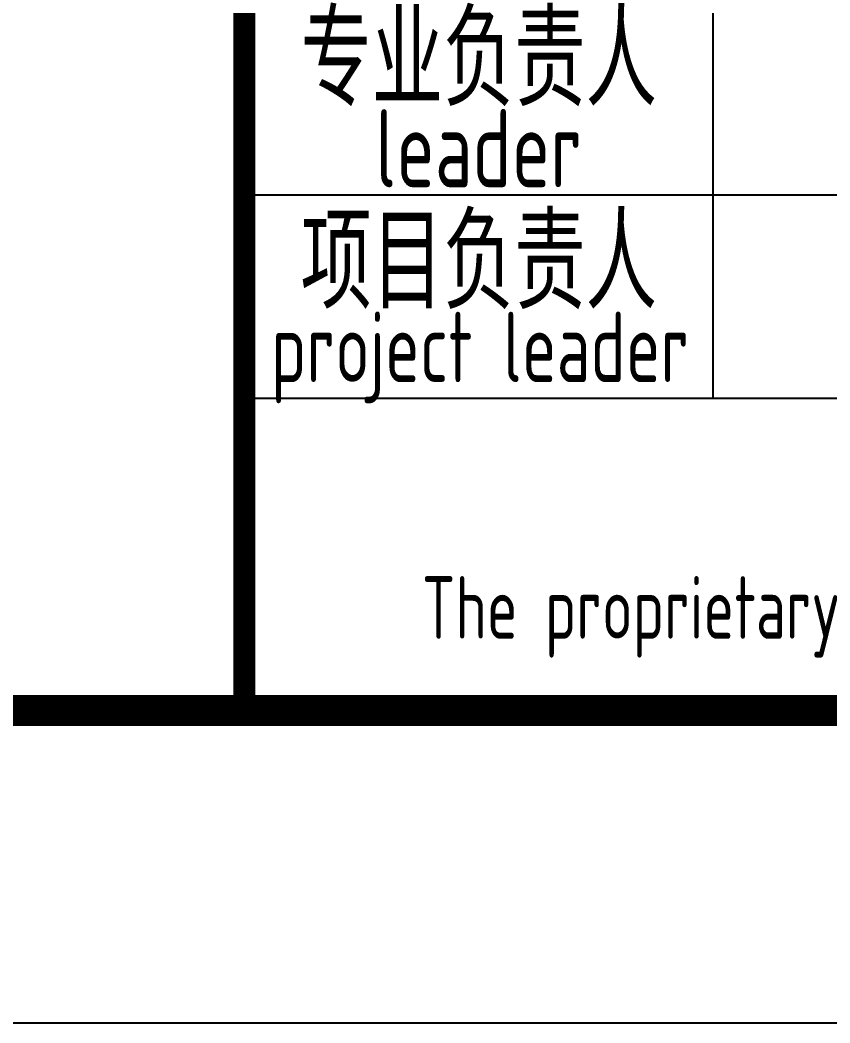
# Model space of a CAD drawing. Extents: x 4981409 to 5298492, y -444687 to -298607.
# Drawn here: x 5263771 to 5266362, y -430054 to -426844 of the extents above; entities that cross this region are included whole.
import ezdxf
from ezdxf.enums import TextEntityAlignment as Align

# ---------------------------------------------------------------- set-up
doc = ezdxf.new("R2010")
doc.units = 0
doc.header["$LTSCALE"] = 1000
doc.header["$MEASUREMENT"] = 0
doc.layers.get('0').update_dxf_attribs({"linetype": 'CONTINUOUS'})
doc.layers.add('PUB_TITLE', color=4, linetype='CONTINUOUS')
doc.styles.add('AHD', font='sceie.shx', dxfattribs={"width": 0.7, "bigfont": 'sceic.shx'})

msp = doc.modelspace()

# ---------------------------------------------------------------- linework, layer by layer
for p, q in [((5265988.7, -428054), (5265988.7, -424804)), ((5264488.7, -427404), (5282488.7, -427404)), ((5264488.7, -428054), (5282488.7, -428054)), ((5264488.7, -429054), (5282488.7, -429054))]:
    msp.add_line(p, q)
at = {"const_width": 70}
msp.add_lwpolyline([(5264488.7, -423054), (5264488.7, -429054)], dxfattribs=at)
msp.add_lwpolyline([(5282488.7, -423054, 70, 70, 0), (5264488.7, -423054, 70, 70, 0), (5264488.7, -429054, 0, 0, 0)], format="xyseb")
at = {"layer": 'PUB_TITLE', "color": 4}
msp.add_lwpolyline([(5199388.7, -430054), (5283488.7, -430054), (5283488.7, -370654), (5199388.7, -370654)], close=True, dxfattribs=at)
at = {"layer": 'PUB_TITLE', "color": 4, "const_width": 100}
msp.add_lwpolyline([(5201888.7, -429054), (5282488.7, -429054), (5282488.7, -371654), (5201888.7, -371654)], close=True, dxfattribs=at)

# ---------------------------------------------------------------- texts
at = {"style": 'AHD', "width": 0.8}
for s, height, p in [('专业负责人', 300, (5265238.7, -426954)), ('leader', 250, (5265238.7, -427254)), ('项目负责人', 300, (5265238.7, -427604)), ('project leader', 225, (5265242.8, -427924)), ('The proprietary right of this document belongs to Anhui Huadong Chemical And Medical Engineering  Co.,Ltd.  and any replication or transfer to the 3rd. side is forbidden without its permission. ', 200, (5273488.7, -428754)), ('The proprietary right of this document belongs to Anhui Huadong Chemical And Medical Engineering  Co.,Ltd.  and any replication or transfer to the 3rd. side is forbidden without its permission. ', 200, (5273488.7, -428754))]:
    msp.add_text(s, height=height, dxfattribs=at).set_placement(p, align=Align.MIDDLE)

doc.saveas('drawing.dxf')
